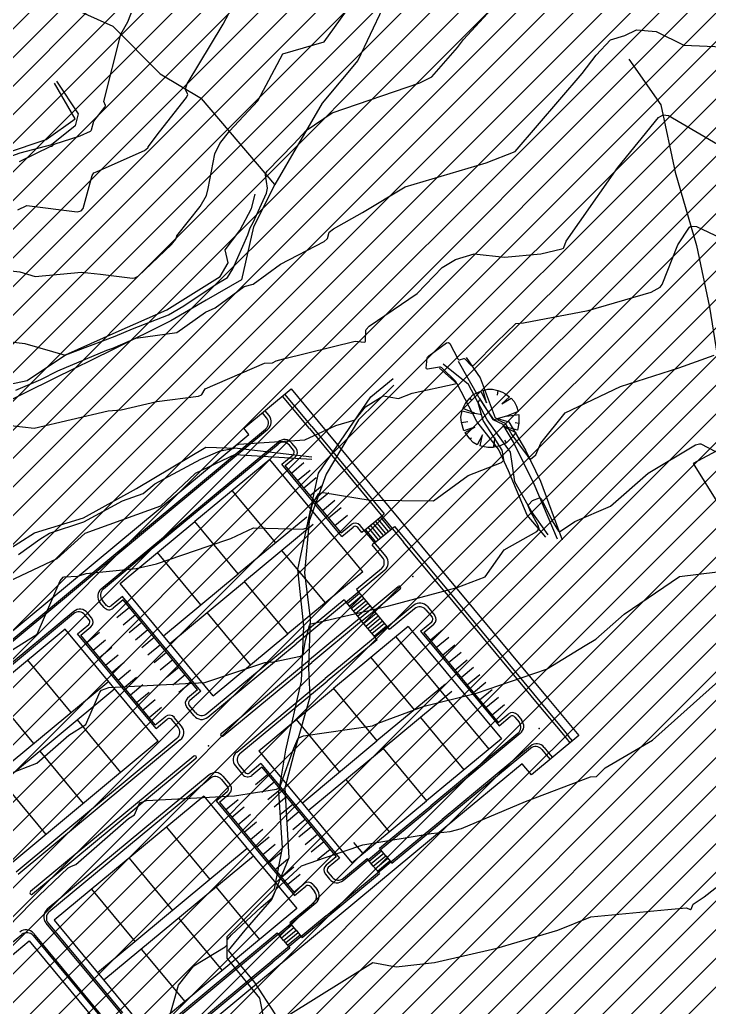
# Model space of a CAD drawing. Extents: x 13365 to 36625, y 86498 to 171760.
# Drawn here: x 16128.3 to 16341.1, y 88612 to 88916.8 of the extents above; entities that cross this region are included whole.
import ezdxf

# ---------------------------------------------------------------- set-up
doc = ezdxf.new("R2010")
doc.units = 0
doc.header["$LTSCALE"] = 5
doc.header["$MEASUREMENT"] = 0
doc.linetypes.add('A_CONTINUOUS_LINE', pattern=[0])
doc.layers.get('0').update_dxf_attribs({"linetype": 'A_CONTINUOUS_LINE'})
for name, color, linetype in [('Commercial', 11, 'Continuous'), ('CONTOUR', 255, 'Continuous'), ('Phase1', 7, 'Continuous'), ('RELIEF', 255, 'A_CONTINUOUS_LINE'), ('Residential', 51, 'Continuous'), ('STREAM & RIVER FRONT', 161, 'A_CONTINUOUS_LINE'), ('TREES & VEGETN', 72, 'A_CONTINUOUS_LINE')]:
    doc.layers.add(name, color=color, linetype=linetype)

# ---------------------------------------------------------------- blocks, each defined once
blk = doc.blocks.new('S076')
at = {"color": 0}
for p, q in [((-0.35, 0.36), (-0.29, 0.41)), ((-0.25, 0.2), (-0.35, 0.36)), ((-0.29, 0.41), (-0.21, 0.45)), ((-0.21, 0.45), (-0.12, 0.48)), ((-0.12, 0.48), (-0.04, 0.28)), ((-0.04, 0.28), (-0.07, 0.49)), ((-0.07, 0.49), (0.08, 0.49)), ((0.07, 0.43), (0.08, 0.49)), ((0.08, 0.49), (0.2, 0.47)), ((0.2, 0.47), (0.13, 0.22)), ((0.13, 0.22), (0.24, 0.44)), ((0.24, 0.44), (0.32, 0.38)), ((0.32, 0.38), (0.35, 0.35)), ((0.35, 0.35), (0.42, 0.28)), ((-0.48, 0.13), (-0.45, 0.21)), ((-0.45, 0.21), (-0.43, 0.25)), ((-0.43, 0.25), (-0.37, 0.33)), ((-0.37, 0.33), (-0.25, 0.2)), ((-0.04, 0.28), (0, 0.14)), ((0.42, 0.28), (0.37, 0.25)), ((0.42, 0.28), (0.47, 0.17)), ((0.47, 0.17), (0.49, 0.07)), ((-0.5, 0.04), (-0.48, 0.13)), ((-0.5, -0.04), (-0.5, 0.04)), ((-0.48, 0.13), (-0.4, 0.12)), ((0.49, 0.07), (0.33, 0.08)), ((0.33, 0.08), (0.5, 0.05)), ((0.5, 0.05), (0.5, -0.04)), ((-0.48, -0.12), (-0.5, -0.04)), ((-0.27, -0.06), (-0.48, -0.12)), ((-0.47, -0.16), (-0.27, -0.06)), ((-0.41, -0.29), (-0.47, -0.16)), ((-0.09, -0.26), (-0.07, -0.14)), ((0.47, -0.17), (0.28, -0.13)), ((0.28, -0.13), (0.45, -0.22)), ((0.48, -0.13), (0.47, -0.17)), ((0.5, -0.04), (0.48, -0.13)), ((-0.35, -0.35), (-0.41, -0.29)), ((-0.35, -0.35), (-0.31, -0.32)), ((-0.09, -0.26), (-0.17, -0.47)), ((-0.13, -0.48), (-0.09, -0.32)), ((-0.09, -0.32), (-0.09, -0.26)), ((0.24, -0.43), (0.15, -0.26)), ((0.15, -0.26), (0.21, -0.45)), ((0.35, -0.35), (0.33, -0.32)), ((0.41, -0.29), (0.35, -0.35)), ((0.45, -0.22), (0.41, -0.29)), ((-0.25, -0.43), (-0.35, -0.35)), ((-0.17, -0.47), (-0.25, -0.43)), ((-0.02, -0.5), (-0.13, -0.48)), ((0.07, -0.49), (-0.02, -0.5)), ((0.07, -0.49), (0.05, -0.38)), ((0.21, -0.45), (0.07, -0.49)), ((0.35, -0.35), (0.24, -0.43))]:
    blk.add_line(p, q, dxfattribs=at)

msp = doc.modelspace()

# ---------------------------------------------------------------- hatches: boundary and pattern name
at = {"layer": 'Commercial', "linetype": 'Continuous'}
h = msp.add_hatch(dxfattribs=at)
h.set_pattern_fill('ANSI31', color=256, scale=50, style=0)
edge = h.paths.add_edge_path()
edge.add_arc((15950.24, 88496.61), 15.56, 174.6777, 264.6777, ccw=False)
edge.add_line((15934.75, 88498.05), (15906.02, 88532.68))
edge.add_line((15906.02, 88532.68), (15899.63, 88540.38))
edge.add_line((15899.63, 88540.38), (15893.25, 88548.08))
edge.add_line((15893.25, 88548.08), (15910.18, 88562.12))
edge.add_line((15910.18, 88562.12), (15916.56, 88554.43))
edge.add_line((15916.56, 88554.43), (15962.74, 88592.74))
edge.add_line((15962.74, 88592.74), (16082.04, 88691.7))
edge.add_line((16082.04, 88691.7), (16199.02, 88788.75))
edge.add_line((16199.02, 88788.75), (16197.43, 88790.67))
edge.add_line((16197.43, 88790.67), (16212.05, 88802.8))
edge.add_line((16212.05, 88802.8), (16220.35, 88792.79))
edge.add_line((16220.35, 88792.79), (16248.76, 88758.55))
edge.add_line((16248.76, 88758.55), (16262.81, 88741.61))
edge.add_line((16262.81, 88741.61), (16291.54, 88706.98))
edge.add_line((16291.54, 88706.98), (16300.8, 88695.82))
edge.add_line((16300.8, 88695.82), (16286.18, 88683.69))
edge.add_line((16286.18, 88683.69), (16283.3, 88687.15))
edge.add_line((16283.3, 88687.15), (16260.21, 88668))
edge.add_line((16260.21, 88668), (16244.43, 88654.91))
edge.add_line((16244.43, 88654.91), (16207.37, 88624.16))
edge.add_line((16207.37, 88624.16), (16155.82, 88581.4))
edge.add_line((16155.82, 88581.4), (16117.83, 88549.88))
edge.add_line((16117.83, 88549.88), (16110.13, 88543.5))
edge.add_line((16110.13, 88543.5), (16047.02, 88491.14))
edge.add_line((16047.02, 88491.14), (16000.84, 88452.83))
edge.add_line((16000.84, 88452.83), (16013.34, 88437.77))
edge.add_line((16013.34, 88437.77), (15992.73, 88428.16))
edge.add_line((15992.73, 88428.16), (15983.91, 88438.79))
edge.add_line((15983.91, 88438.79), (15977.52, 88446.48))
edge.add_line((15977.52, 88446.48), (15948.79, 88481.12))
at = {"layer": 'Residential', "linetype": 'Continuous'}
h = msp.add_hatch(dxfattribs=at)
h.set_pattern_fill('ANSI31', color=256, scale=50, style=0)
h.paths.add_polyline_path([(15494.79, 88343.41), (15503.05, 88354.41), (15508.54, 88365.97), (15518.89, 88373.27), (15533.51, 88383.62), (15558.48, 88393.35), (15577.97, 88397), (15607.07, 88403.29), (15633.43, 88411.09), (15654.74, 88415.7), (15676.1, 88420.04), (15693.91, 88430.32), (15706.96, 88438.23), (15719.63, 88447.71), (15731.89, 88457.2), (15742.58, 88464.71), (15752.47, 88472.22), (15759.59, 88482.5), (15770.27, 88493.96), (15781.01, 88509.86), (15800.74, 88539.42), (15819.59, 88560.76), (15833.33, 88584.79), (15840.8, 88609.85), (15845.3, 88632.32), (15851.48, 88654.79), (15854.3, 88685.13), (15858.23, 88705.92), (15868.1, 88730.61), (15884.93, 88750.05), (15909.11, 88767.38), (15929.62, 88784.71), (15946.97, 88802.57), (15959.58, 88816.75), (15976.31, 88831.6), (15988.68, 88843.96), (15999.3, 88855.15), (16010.44, 88865.27), (16025.64, 88888.55), (16038.81, 88906.77), (16059.07, 88923.97), (16078.48, 88949.09), (16109.59, 88960.28), (16133.23, 88970.22), (16158.29, 88983.66), (16181.47, 88991.65), (16209.45, 88998.03), (16237.42, 89001.23), (16258.26, 89000.15), (16285.47, 89001.69), (16309.96, 89002.78), (16328.69, 89000), (16352.28, 89000.7), (16380.04, 89006.24), (16405.71, 89009.71), (16432.07, 89013.17), (16461.22, 89017.33), (16497.3, 89023.57), (16526.44, 89031.89), (16559.74, 89039.51), (16578.48, 89049.91), (16592.35, 89063.77), (16600.68, 89080.41), (16607.78, 89097.88), (16605.7, 89118.67), (16598.76, 89132.53), (16590.44, 89142.24), (16587.66, 89159.57), (16586.97, 89174.81), (16584.89, 89197.69), (16586.97, 89211.55), (16593.21, 89217.79), (16605.01, 89218.48), (16614.72, 89212.24), (16624.43, 89204.62), (16634.15, 89195.61), (16640.39, 89185.9), (16647.33, 89172.04), (16652.88, 89158.87), (16658.43, 89140.16), (16658.43, 89125.6), (16663.29, 89111.05), (16667.45, 89094.41), (16672.91, 89086.02), (16679.34, 89079.24), (16685.41, 89074.24), (16692.2, 89071.03), (16696.49, 89064.25), (16703.28, 89056.04), (16713.28, 89051.4), (16724.35, 89050.33), (16736.14, 89049.26), (16742.57, 89046.41), (16745.78, 89040.7), (16749, 89032.85), (16755.07, 89026.07), (16761.5, 89021.07), (16772.86, 89016.17), (16781.32, 89014.73), (16791.22, 89015.14), (16798.23, 89016.17), (16803.59, 89016.38), (16811.02, 89014.73), (16820.51, 89012.05), (16828.96, 89008.75), (16838.04, 89005.46), (16842.85, 89003.14), (16850.27, 88999.84), (16855.43, 88996.96), (16862.03, 88993.87), (16865.74, 88989.74), (16869.04, 88985.21), (16867.81, 88980.89), (16865.33, 88976.35), (16861.41, 88972.23), (16857.89, 88968.43), (16853.15, 88964.11), (16847.16, 88958.75), (16840.36, 88952.16), (16834.17, 88945.36), (16828.4, 88937.94), (16823.43, 88931.05), (16818.89, 88924.87), (16814.35, 88918.28), (16808.17, 88911.89), (16800.33, 88904.88), (16793.11, 88899.11), (16787.75, 88893.55), (16782.39, 88887.99), (16779.28, 88882.12), (16777.22, 88876.35), (16777.22, 88869.76), (16776.8, 88862.96), (16776.6, 88856.36), (16774.95, 88849.57), (16772.68, 88844), (16769.79, 88839.47), (16766.08, 88836.38), (16761.95, 88834.53), (16757.42, 88833.08), (16749.79, 88833.08), (16738.24, 88832.88), (16728.08, 88831.98), (16721.27, 88831.15), (16714.47, 88830.12), (16708.49, 88828.68), (16702.71, 88826), (16699.62, 88822.5), (16697.76, 88818.17), (16697.97, 88812.61), (16699, 88805.81), (16699.82, 88800.04), (16700.44, 88795.92), (16700, 88789.22), (16697.94, 88783.45), (16695.05, 88777.68), (16692.37, 88770.67), (16688.66, 88764.08), (16684.95, 88758.52), (16679.79, 88754.6), (16674.22, 88749.45), (16668.45, 88743.48), (16662.26, 88737.3), (16653.96, 88731.41), (16649.63, 88727.7), (16640.14, 88721.73), (16632.1, 88715.96), (16620.75, 88707.72), (16611.47, 88700.51), (16599.51, 88692.27), (16589.55, 88686.14), (16580.47, 88678.73), (16571.6, 88671.1), (16563.56, 88663.48), (16555.52, 88657.5), (16544.79, 88650.91), (16530.15, 88642.46), (16514.39, 88633.52), (16499.54, 88625.9), (16487.17, 88620.34), (16477.48, 88616.83), (16464.48, 88609.42), (16448.6, 88600.35), (16437.17, 88594.29), (16421.5, 88586.46), (16411.8, 88580.9), (16397.99, 88572.86), (16386.23, 88566.27), (16371.17, 88554.94), (16361, 88548.89), (16351.51, 88542.09), (16343.88, 88535.5), (16333.78, 88528.28), (16324.29, 88520.46), (16317.69, 88516.54), (16309.03, 88512.83), (16298.72, 88508.51), (16287.9, 88504.05), (16274.15, 88499.34), (16260.78, 88494.83), (16249.67, 88490.13), (16234.99, 88486.18), (16223.31, 88480.91), (16211.26, 88475.64), (16203.73, 88472.07), (16190.55, 88467.74), (16179.34, 88465.04), (16167.85, 88463.91), (16151.28, 88459.58), (16139.23, 88455.07), (16126.05, 88449.99), (16108.72, 88443.97), (16098.5, 88439.02), (16086.83, 88433.75), (16079.86, 88431.31), (16072.33, 88425.47), (16064.98, 88419.08), (16059.15, 88412.87), (16046.86, 88427.97), (16026.65, 88428.3), (16013.4, 88424), (15997.83, 88418.7), (15985.9, 88411.42), (15973.64, 88402.15), (15960.39, 88394.54), (15935.15, 88389.2), (15913.84, 88379.33), (15896.68, 88369.47), (15881.09, 88362.71), (15865.49, 88361.68), (15843.14, 88364.79), (15821.3, 88366.87), (15808.96, 88367.64), (15797.8, 88368.71), (15784.5, 88370), (15769.49, 88370.86), (15751.25, 88370.64), (15731.73, 88370), (15714.09, 88366.67), (15694.41, 88362.99), (15680.14, 88359.75), (15660.69, 88353.49), (15640.15, 88346.79), (15619.17, 88342.48), (15596.47, 88340.53), (15573.72, 88338.78), (15559.14, 88335.05), (15545.23, 88329.97), (15528.27, 88325.9), (15504.18, 88323.19), (15495.03, 88330.84)])
edge = h.paths.add_edge_path(flags=16)
edge.add_arc((15950.24, 88496.61), 15.56, 174.6777, 264.6777, ccw=False)
edge.add_line((15934.75, 88498.05), (15906.02, 88532.68))
edge.add_line((15906.02, 88532.68), (15899.63, 88540.38))
edge.add_line((15899.63, 88540.38), (15893.25, 88548.08))
edge.add_line((15893.25, 88548.08), (15910.18, 88562.12))
edge.add_line((15910.18, 88562.12), (15916.56, 88554.43))
edge.add_line((15916.56, 88554.43), (15962.74, 88592.74))
edge.add_line((15962.74, 88592.74), (16082.04, 88691.7))
edge.add_line((16082.04, 88691.7), (16199.02, 88788.75))
edge.add_line((16199.02, 88788.75), (16197.43, 88790.67))
edge.add_line((16197.43, 88790.67), (16212.05, 88802.8))
edge.add_line((16212.05, 88802.8), (16220.35, 88792.79))
edge.add_line((16220.35, 88792.79), (16248.76, 88758.55))
edge.add_line((16248.76, 88758.55), (16262.81, 88741.61))
edge.add_line((16262.81, 88741.61), (16291.54, 88706.98))
edge.add_line((16291.54, 88706.98), (16300.8, 88695.82))
edge.add_line((16300.8, 88695.82), (16286.18, 88683.69))
edge.add_line((16286.18, 88683.69), (16283.3, 88687.15))
edge.add_line((16283.3, 88687.15), (16260.21, 88668))
edge.add_line((16260.21, 88668), (16244.43, 88654.91))
edge.add_line((16244.43, 88654.91), (16207.37, 88624.16))
edge.add_line((16207.37, 88624.16), (16155.82, 88581.4))
edge.add_line((16155.82, 88581.4), (16117.83, 88549.88))
edge.add_line((16117.83, 88549.88), (16110.13, 88543.5))
edge.add_line((16110.13, 88543.5), (16047.02, 88491.14))
edge.add_line((16047.02, 88491.14), (16000.84, 88452.83))
edge.add_line((16000.84, 88452.83), (16013.34, 88437.77))
edge.add_line((16013.34, 88437.77), (15992.73, 88428.16))
edge.add_line((15992.73, 88428.16), (15983.91, 88438.79))
edge.add_line((15983.91, 88438.79), (15977.52, 88446.48))
edge.add_line((15977.52, 88446.48), (15948.79, 88481.12))

# ---------------------------------------------------------------- linework, layer by layer
at = {"layer": 'CONTOUR', "color": 252, "linetype": 'A_CONTINUOUS_LINE'}
for points in [[(16101.85, 88820.1), (16129.8, 88816.87), (16142.23, 88813.25), (16142.38, 88813.33), (16142.48, 88813.37), (16157.75, 88819.07), (16163.03, 88821.34), (16174.21, 88825.66), (16178.96, 88828.51), (16188.62, 88834.92), (16192.39, 88837.19), (16194.07, 88839.89), (16198.7, 88850.35), (16199.39, 88852.52), (16200.3, 88854.18), (16204.39, 88863.23), (16204.76, 88864.81), (16204.1, 88868.9), (16204.12, 88869.23), (16204.6, 88870.04), (16212.84, 88878.47), (16216.68, 88882.56), (16224.67, 88888.02), (16251.73, 88897.33), (16255.43, 88899.1), (16263.42, 88908.22), (16265.26, 88910.62), (16287.61, 88934.92)], [(16124.99, 88683.98), (16133.54, 88687.3), (16143.44, 88695.94), (16148.64, 88699.27), (16152.94, 88709.21), (16153.5, 88709.88), (16155.75, 88710.68), (16185.39, 88712.22), (16203.91, 88718.34), (16206.55, 88718.59), (16214.97, 88720.34), (16215.58, 88720.68), (16215.73, 88720.99), (16216.44, 88725.17), (16217.68, 88729.82), (16217.88, 88730.16), (16218.09, 88730.27), (16220.97, 88730.92), (16242.19, 88735.87), (16263.23, 88741.57), (16271.92, 88744.86), (16277.74, 88753.15), (16287.91, 88758.79), (16288.54, 88759.5), (16288.55, 88759.59), (16288.31, 88760.64), (16285.96, 88765), (16285.22, 88766.77), (16285.2, 88766.92), (16285.27, 88767.05), (16286.52, 88768.34), (16288.68, 88769.23), (16288.88, 88769.23), (16289.34, 88768.82), (16292.59, 88762.08), (16294.52, 88758.95), (16294.78, 88758.78), (16295.22, 88758.87), (16299.62, 88761.93), (16310.58, 88766.64), (16322.27, 88776.86), (16336.8, 88785.55), (16338.1, 88785.92), (16338.5, 88785.83), (16343.07, 88783.49)]]:
    msp.add_lwpolyline(points, dxfattribs=at)
at = {"layer": 'CONTOUR', "color": 33, "linetype": 'A_CONTINUOUS_LINE'}
for points in [[(16127.62, 88858.06), (16130.43, 88859.45), (16145.97, 88857.42), (16147.23, 88857.73), (16147.8, 88858.48), (16150.61, 88868.73), (16151.09, 88869.51), (16151.16, 88869.55), (16152.15, 88869.88), (16166.82, 88876.42), (16167.83, 88877.19), (16167.85, 88877.22), (16167.94, 88877.57), (16171.42, 88882.17), (16179.71, 88892.71), (16180.11, 88893.71), (16180.09, 88893.84), (16179.44, 88895.25), (16179.42, 88895.39), (16179.92, 88897.02), (16191.09, 88915.41), (16195.51, 88923.82)], [(16128.2, 88872.96), (16137.9, 88877.77), (16138.25, 88877.73), (16138.28, 88877.73), (16138.29, 88877.75), (16138.35, 88877.98), (16138.36, 88878), (16138.93, 88878.35), (16146.88, 88880.96), (16150.09, 88882.39), (16150.31, 88882.56), (16150.41, 88882.75), (16151.11, 88885.42), (16154.55, 88889.76), (16154.72, 88890.17), (16154.7, 88890.28), (16154.18, 88891.54), (16159.46, 88912.31), (16161.63, 88916.13), (16164.57, 88923.78)], [(16117.9, 88840.13), (16128.28, 88838.93), (16132.98, 88837.56), (16147.34, 88838.83), (16153.22, 88838.21), (16163.03, 88836.99), (16163.81, 88837.08), (16164.79, 88837.65), (16175.12, 88847.44), (16176.39, 88849.06), (16176.69, 88849.61), (16176.75, 88850.08), (16183.91, 88859.13), (16185.95, 88862.49), (16186.41, 88864.72), (16188.44, 88875.35), (16190.06, 88878.53), (16192.96, 88882.35), (16201.8, 88891.73), (16209.44, 88906.26), (16222.19, 88909.97), (16230.48, 88921.35)], [(16127.04, 88802.4), (16134.72, 88805.72), (16140.03, 88808.43), (16155.14, 88814.73), (16157.01, 88815.43), (16164.14, 88818.48), (16176.72, 88820.2), (16185.55, 88826.49), (16188.61, 88827.82), (16197.5, 88834.47), (16200.31, 88835.13), (16208.7, 88841.34), (16222.27, 88848.36), (16223.19, 88849.13), (16223.26, 88849.27), (16223.72, 88851.16), (16225.15, 88852.23), (16234.08, 88857.25), (16247.19, 88865.21), (16272.27, 88872.62), (16281.21, 88876.11), (16301.89, 88900.12), (16306.23, 88905.77), (16310.65, 88910.58), (16315.03, 88911.84), (16318.63, 88913.62), (16324.7, 88913.16), (16333.25, 88908.91), (16354.81, 88907.96)], [(16121.78, 88791.89), (16132.72, 88790.7), (16155.6, 88796.08), (16159.56, 88796.37), (16170.62, 88798.96), (16183.4, 88800.61), (16184.36, 88800.98), (16184.48, 88801.09), (16185.54, 88802.87), (16203.83, 88810.75), (16206.29, 88810.9), (16207.45, 88811.44), (16209.67, 88812.11), (16231.76, 88817.53), (16234.62, 88817.23), (16234.85, 88817.3), (16234.99, 88817.57), (16235.12, 88820.91), (16235.2, 88821.19), (16236.16, 88822.23), (16250.95, 88832.26), (16258.64, 88840.28), (16262.74, 88842.77), (16268.5, 88844.47), (16277.87, 88843.51), (16289.15, 88844.5), (16295.59, 88846.05), (16296.06, 88846.29), (16296.16, 88846.43), (16296.95, 88848.43), (16301.04, 88854.31), (16312.91, 88871.16), (16325.41, 88886.6), (16326.83, 88887.42), (16328.52, 88887.15), (16346.59, 88876.62)], [(16127.85, 88751.69), (16134.48, 88756.42), (16137.48, 88758.29), (16148.09, 88761.8), (16159.96, 88768.24), (16166.39, 88770.55), (16169.97, 88773.51), (16184.18, 88781.1), (16190.13, 88783.74), (16194.14, 88784.41), (16194.44, 88784.53), (16194.49, 88784.59), (16194.97, 88785.38), (16195.84, 88785.75), (16216.27, 88787.06), (16225.88, 88791.55), (16231.82, 88793.33), (16234.98, 88797.28), (16240.39, 88800.71), (16245.17, 88799.82), (16249.38, 88801.51), (16262.71, 88804.37), (16263.01, 88804.54), (16263.03, 88804.56), (16262.85, 88805.09), (16258.56, 88809.28), (16258.12, 88809.55), (16257.8, 88809.58), (16254.15, 88808.87), (16253.82, 88808.97), (16253.71, 88809.25), (16254.06, 88812.35), (16254.14, 88812.61), (16254.54, 88813.04), (16259.98, 88817.02), (16260.59, 88817.14), (16260.99, 88816.86), (16263.48, 88812.15), (16263.84, 88811.84), (16263.96, 88811.83), (16265.34, 88812.19), (16265.46, 88812.19), (16265.67, 88812.07), (16267.56, 88810.05), (16267.79, 88809.95), (16268.55, 88810.26), (16275.4, 88817.22), (16281.39, 88823.05), (16283.78, 88823.26), (16303.68, 88827), (16323.12, 88832.69), (16325.97, 88834.19), (16326.58, 88835.04), (16331.41, 88847.25), (16334.99, 88852.71), (16335.43, 88853.02), (16337.11, 88852.91), (16355.71, 88844.21)], [(16125.03, 88721.66), (16133.63, 88727.16), (16140.76, 88743.61), (16141.68, 88744.72), (16141.99, 88744.83), (16146.14, 88745.04), (16148.73, 88745.9), (16164.24, 88747.37), (16170.47, 88748.81), (16186.45, 88754.31), (16193.43, 88756.65), (16200.37, 88759.93), (16215.68, 88759.51), (16216.87, 88759.92), (16216.96, 88760.05), (16217.37, 88761.97), (16218.64, 88767.21), (16220.49, 88770.45), (16220.71, 88770.65), (16221.89, 88770.84), (16236.41, 88768.53), (16255.99, 88768.32), (16266.66, 88776.09), (16276.94, 88780.14), (16277.62, 88780.75), (16277.66, 88780.99), (16277.15, 88783.92), (16274.46, 88788.18), (16271.35, 88793.05), (16269.77, 88798.5), (16270.2, 88799.5), (16270.28, 88799.56), (16270.35, 88799.52), (16270.76, 88798.81), (16271.95, 88797.12), (16274.44, 88793.49), (16275.88, 88793.23), (16278.07, 88792.22), (16280.14, 88788.62), (16283.04, 88784.78), (16284.68, 88782.62), (16285.59, 88781.13), (16285.72, 88781.05), (16285.9, 88781.1), (16287.59, 88782.48), (16289.09, 88786.1), (16296.57, 88795.43), (16313.67, 88803.59), (16331.74, 88809.29), (16342.58, 88813.22)], [(16120.83, 88633.04), (16131.94, 88644.25), (16143.19, 88655.06), (16144.28, 88655.52), (16145.57, 88656.02), (16161.85, 88670.23), (16163.64, 88671.38), (16165.13, 88674.81), (16165.32, 88675.04), (16167.38, 88675.77), (16194.52, 88677.19), (16207.48, 88679.31), (16208.44, 88679.76), (16208.65, 88680.07), (16210.2, 88684.56), (16212.84, 88692), (16214.08, 88694.86), (16214.24, 88695.06), (16215.82, 88695.74), (16237.16, 88698.84), (16238.89, 88699.71), (16253.14, 88704.94), (16269.24, 88708.9), (16290.82, 88716.33), (16302.84, 88723.62), (16306.13, 88725.56), (16314.87, 88733.34), (16331.91, 88744.89), (16355.35, 88747.82)], [(16173.79, 88606.5), (16177.3, 88618.81), (16181.96, 88624.75), (16191.65, 88630.62), (16192.28, 88631.27), (16192.31, 88631.38), (16192.33, 88632.81), (16193.59, 88634.29), (16202.8, 88642.87), (16206.21, 88645.76), (16207.37, 88648.42), (16215.28, 88655.6), (16222.67, 88658.25), (16234.12, 88662.13), (16255.3, 88665.57), (16261.14, 88666.25), (16264.58, 88667.15), (16284.36, 88675.51), (16304.46, 88683.06), (16306.26, 88683.24), (16308.95, 88685.83), (16323.53, 88694.43), (16345.02, 88713.56)], [(16211.03, 88609.47), (16237.24, 88625.76), (16244.42, 88624.46), (16256.3, 88625.83), (16275.49, 88630.19), (16294.34, 88635.82), (16304.55, 88639.89), (16328.33, 88642.19), (16333.98, 88642.68), (16335.33, 88642.21), (16335.45, 88642.21), (16335.54, 88642.31), (16336.16, 88643.83), (16339.5, 88646.06), (16348.43, 88653.1)]]:
    msp.add_lwpolyline(points, dxfattribs=at)
at = {"layer": 'Phase1'}
for p, q in [((16218.43, 88791.2), (16210.13, 88801.2)), ((16217.66, 88790.56), (16209.36, 88800.57)), ((16204.47, 88793.93), (16203.2, 88795.46)), ((16205.23, 88794.57), (16203.97, 88796.1)), ((16082.93, 88689.84), (16204.15, 88790.43)), ((16083.25, 88689.45), (16204.86, 88790.37)), ((16217.66, 88790.56), (16246.71, 88755.54)), ((16218.43, 88791.2), (16240.77, 88764.26)), ((16153.4, 88741.15), (16208.11, 88786.54)), ((16165.26, 88750.35), (16207.98, 88785.78)), ((16213.55, 88784.55), (16212.27, 88786.09)), ((16212.78, 88783.91), (16211.5, 88785.45)), ((16205.41, 88781.05), (16182.32, 88761.89)), ((16234.14, 88746.41), (16205.41, 88781.05)), ((16209.18, 88779.63), (16212.65, 88782.51)), ((16227.7, 88757.31), (16209.18, 88779.63)), ((16210.21, 88779.18), (16213.28, 88781.74)), ((16212.12, 88776.87), (16215.97, 88780.06)), ((16227.45, 88758.4), (16210.21, 88779.18)), ((16214.04, 88774.56), (16217.89, 88777.76)), ((16215.95, 88772.25), (16219.8, 88775.45)), ((16207.27, 88755.31), (16193.86, 88771.47)), ((16217.87, 88769.95), (16221.72, 88773.14)), ((16219.78, 88767.64), (16223.63, 88770.83)), ((16221.7, 88765.33), (16225.55, 88768.52)), ((16223.61, 88763.02), (16227.46, 88766.21)), ((16159.23, 88742.74), (16182.32, 88761.89)), ((16195.73, 88745.73), (16182.32, 88761.89)), ((16216.89, 88763.29), (16195.73, 88745.73)), ((16225.53, 88760.71), (16229.38, 88763.9)), ((16234.62, 88759.15), (16240, 88763.62)), ((16240.5, 88757.54), (16237.31, 88761.39)), ((16241.27, 88758.18), (16238.08, 88762.03)), ((16241.27, 88758.18), (16238.08, 88762.03)), ((16242.04, 88758.82), (16238.85, 88762.66)), ((16242.81, 88759.46), (16239.62, 88763.3)), ((16240, 88763.62), (16240.77, 88764.26)), ((16218.81, 88760.98), (16197.64, 88743.42)), ((16227.45, 88758.4), (16230.52, 88760.95)), ((16227.7, 88757.31), (16231.16, 88760.19)), ((16233.85, 88758.51), (16232.57, 88760.05)), ((16241.32, 88751.07), (16233.34, 88760.69)), ((16234.62, 88759.15), (16233.85, 88758.51)), ((16238.19, 88755.62), (16235, 88759.47)), ((16238.96, 88756.26), (16235.77, 88760.11)), ((16239.73, 88756.9), (16236.54, 88760.75)), ((16237.81, 88755.31), (16243.2, 88759.77)), ((16243.2, 88759.77), (16243.97, 88760.41)), ((16243.97, 88760.41), (16247.16, 88756.56)), ((16237.81, 88755.31), (16237.04, 88754.67)), ((16259.48, 88740.15), (16246.71, 88755.54)), ((16247.16, 88756.56), (16260.59, 88740.38)), ((16184.18, 88736.16), (16170.77, 88752.32)), ((16222.6, 88736.84), (16209.19, 88753)), ((16240.23, 88750.82), (16237.04, 88754.67)), ((16161.35, 88747.1), (16165.26, 88750.35)), ((16154.11, 88741.09), (16161.42, 88747.15)), ((16234.14, 88746.41), (16211.05, 88727.26)), ((16240.93, 88746.85), (16213.6, 88724.18)), ((16239.9, 88747.3), (16232.21, 88740.91)), ((16172.64, 88726.58), (16195.73, 88745.73)), ((16174.55, 88724.27), (16197.64, 88743.42)), ((16211.05, 88727.26), (16197.64, 88743.42)), ((16187.96, 88708.11), (16159.23, 88742.74)), ((16232.21, 88740.91), (16232.85, 88740.14)), ((16232.85, 88740.14), (16237.32, 88734.76)), ((16237, 88735.14), (16245.08, 88741.84)), ((16237.63, 88734.37), (16245.72, 88741.08)), ((16259.48, 88740.15), (16288.53, 88705.13)), ((16260.57, 88740.4), (16289.3, 88705.77)), ((16154.28, 88735.39), (16153.01, 88736.93)), ((16155.05, 88736.03), (16153.78, 88737.57)), ((16159.93, 88738.77), (16156.46, 88735.9)), ((16160.18, 88737.68), (16157.1, 88735.13)), ((16184.19, 88709.52), (16159.93, 88738.77)), ((16183.16, 88709.97), (16160.18, 88737.68)), ((16228.36, 88737.72), (16212.97, 88724.95)), ((16228.36, 88737.72), (16229, 88736.95)), ((16229, 88736.95), (16233.47, 88731.56)), ((16229.32, 88736.57), (16233.17, 88739.76)), ((16229.96, 88735.8), (16233.8, 88738.99)), ((16230.59, 88735.03), (16234.44, 88738.22)), ((16231.23, 88734.26), (16235.08, 88737.45)), ((16144.93, 88734.13), (16094.91, 88692.63)), ((16162.09, 88735.37), (16158.25, 88732.18)), ((16249.87, 88736.07), (16222.54, 88713.41)), ((16231.87, 88733.49), (16235.72, 88736.68)), ((16232.51, 88732.72), (16236.36, 88735.91)), ((16233.15, 88731.95), (16237, 88735.14)), ((16233.79, 88731.18), (16237.63, 88734.37)), ((16241.78, 88729.37), (16237.32, 88734.76)), ((16250.12, 88734.98), (16242.42, 88728.6)), ((16253.64, 88734.66), (16255.56, 88732.35)), ((16254.09, 88735.68), (16256.32, 88732.99)), ((16144.87, 88733.43), (16095.23, 88692.24)), ((16149.67, 88731.56), (16148.39, 88733.1)), ((16150.44, 88732.2), (16149.16, 88733.74)), ((16164.01, 88733.06), (16160.16, 88729.87)), ((16199.51, 88717.68), (16186.1, 88733.85)), ((16233.15, 88731.95), (16217.75, 88719.18)), ((16233.79, 88731.18), (16218.39, 88718.41)), ((16237.94, 88726.18), (16233.47, 88731.56)), ((16234.42, 88730.41), (16238.27, 88733.6)), ((16235.06, 88729.64), (16238.91, 88732.83)), ((16235.7, 88728.87), (16239.55, 88732.06)), ((16236.34, 88728.1), (16240.19, 88731.29)), ((16251.96, 88728.07), (16255.42, 88730.94)), ((16142.3, 88728.69), (16096.12, 88690.39)), ((16171.03, 88694.06), (16142.3, 88728.69)), ((16146.07, 88727.28), (16149.54, 88730.15)), ((16147.1, 88726.83), (16150.17, 88729.38)), ((16165.93, 88730.75), (16162.08, 88727.56)), ((16167.84, 88728.45), (16163.99, 88725.25)), ((16248.19, 88729.48), (16225.1, 88710.33)), ((16236.98, 88727.33), (16240.83, 88730.52)), ((16237.62, 88726.56), (16241.47, 88729.75)), ((16242.42, 88728.6), (16241.78, 88729.37)), ((16248.19, 88729.48), (16276.92, 88694.85)), ((16251.96, 88728.07), (16276.22, 88698.82)), ((16252.98, 88727.62), (16256.06, 88730.17)), ((16254.9, 88725.31), (16258.75, 88728.5)), ((16170.33, 88698.03), (16146.07, 88727.28)), ((16170.08, 88699.12), (16147.1, 88726.83)), ((16149.01, 88724.52), (16152.86, 88727.71)), ((16150.93, 88722.21), (16154.77, 88725.4)), ((16169.76, 88726.14), (16165.91, 88722.94)), ((16186.03, 88702.61), (16212.97, 88724.95)), ((16187.96, 88708.11), (16211.05, 88727.26)), ((16238.57, 88725.41), (16223.18, 88712.64)), ((16238.57, 88725.41), (16237.94, 88726.18)), ((16244.34, 88726.29), (16273.07, 88691.66)), ((16252.98, 88727.62), (16275.97, 88699.91)), ((16256.81, 88723), (16260.66, 88726.19)), ((16152.84, 88719.9), (16156.69, 88723.09)), ((16171.67, 88723.83), (16167.82, 88720.64)), ((16186.28, 88701.52), (16213.6, 88724.18)), ((16258.73, 88720.69), (16262.58, 88723.88)), ((16144.16, 88702.95), (16130.75, 88719.12)), ((16154.76, 88717.59), (16158.61, 88720.78)), ((16173.59, 88721.52), (16169.74, 88718.33)), ((16175.5, 88719.21), (16171.65, 88716.02)), ((16190.43, 88696.51), (16217.75, 88719.18)), ((16236.64, 88719.91), (16250.05, 88703.74)), ((16260.65, 88718.38), (16264.49, 88721.57)), ((16262.56, 88716.07), (16266.41, 88719.26)), ((16156.67, 88715.28), (16160.52, 88718.47)), ((16158.59, 88712.97), (16162.44, 88716.17)), ((16177.42, 88716.9), (16173.57, 88713.71)), ((16191.07, 88695.74), (16218.39, 88718.41)), ((16264.48, 88713.76), (16268.32, 88716.95)), ((16160.5, 88710.66), (16164.35, 88713.86)), ((16179.33, 88714.59), (16175.49, 88711.4)), ((16195.22, 88690.74), (16222.54, 88713.41)), ((16196.24, 88690.29), (16223.18, 88712.64)), ((16266.39, 88711.45), (16270.24, 88714.64)), ((16155.71, 88712.53), (16109.53, 88674.22)), ((16157.62, 88710.22), (16111.44, 88671.91)), ((16132.62, 88693.38), (16119.21, 88709.54)), ((16162.42, 88708.36), (16166.27, 88711.55)), ((16181.25, 88712.28), (16177.4, 88709.09)), ((16183.16, 88709.97), (16180.09, 88707.42)), ((16184.19, 88709.52), (16180.72, 88706.65)), ((16202.01, 88691.17), (16225.1, 88710.33)), ((16225.1, 88710.33), (16238.5, 88694.17)), ((16259.67, 88711.72), (16238.5, 88694.17)), ((16268.31, 88709.14), (16272.16, 88712.34)), ((16270.22, 88706.83), (16274.07, 88710.03)), ((16164.33, 88706.05), (16168.18, 88709.24)), ((16166.25, 88703.74), (16170.1, 88706.93)), ((16261.59, 88709.41), (16240.42, 88691.86)), ((16272.14, 88704.53), (16275.99, 88707.72)), ((16168.16, 88701.43), (16172.01, 88704.62)), ((16182.06, 88701.91), (16179.82, 88704.6)), ((16182.51, 88702.93), (16180.59, 88705.24)), ((16274.05, 88702.22), (16277.9, 88705.41)), ((16288.53, 88705.13), (16295.55, 88696.66)), ((16289.3, 88705.77), (16296.37, 88697.24)), ((16159.48, 88684.48), (16146.08, 88700.65)), ((16170.08, 88699.12), (16173.16, 88701.67)), ((16170.33, 88698.03), (16173.8, 88700.9)), ((16177.12, 88698.46), (16175.21, 88700.77)), ((16178.21, 88698.72), (16175.97, 88701.41)), ((16213.55, 88700.75), (16226.96, 88684.59)), ((16251.97, 88701.43), (16265.37, 88685.27)), ((16275.97, 88699.91), (16279.05, 88702.46)), ((16276.22, 88698.82), (16279.69, 88701.69)), ((16281.09, 88701.56), (16282.37, 88700.02)), ((16281.86, 88702.2), (16283.14, 88700.66)), ((16176.79, 88694.94), (16127.12, 88653.73)), ((16177.82, 88694.49), (16127.79, 88652.99)), ((16276.92, 88694.85), (16253.83, 88675.69)), ((16282.04, 88696.5), (16255.11, 88674.15)), ((16282.75, 88696.44), (16255.42, 88673.77)), ((16295.55, 88696.66), (16296.91, 88695.03)), ((16296.37, 88697.24), (16297.68, 88695.66)), ((16296.91, 88695.03), (16298.1, 88693.58)), ((16298.88, 88694.22), (16297.68, 88695.66)), ((16171.03, 88694.06), (16124.85, 88655.75)), ((16215.42, 88675.01), (16238.5, 88694.17)), ((16217.33, 88672.7), (16240.42, 88691.86)), ((16240.42, 88691.86), (16253.83, 88675.69)), ((16285.94, 88692.59), (16258.62, 88669.92)), ((16285.87, 88691.88), (16258.94, 88669.54)), ((16289.39, 88691.56), (16290.75, 88689.92)), ((16290.16, 88692.19), (16291.52, 88690.56)), ((16181.97, 88689.49), (16131.55, 88647.67)), ((16182.6, 88688.72), (16132.19, 88646.9)), ((16147.94, 88674.91), (16134.53, 88691.07)), ((16202.01, 88691.17), (16230.74, 88656.54)), ((16290.75, 88689.92), (16291.95, 88688.48)), ((16291.52, 88690.56), (16292.72, 88689.12)), ((16194.83, 88686.52), (16197.06, 88683.82)), ((16195.92, 88686.77), (16197.83, 88684.46)), ((16202.7, 88687.2), (16199.24, 88684.33)), ((16202.96, 88686.11), (16199.88, 88683.56)), ((16202.7, 88687.2), (16226.96, 88657.96)), ((16202.96, 88686.11), (16225.94, 88658.41)), ((16186.75, 88683.72), (16136.73, 88642.22)), ((16187.01, 88682.63), (16137.22, 88641.32)), ((16190.53, 88682.3), (16192.44, 88679.99)), ((16190.98, 88683.32), (16193.21, 88680.63)), ((16204.87, 88683.81), (16201.02, 88680.61)), ((16228.88, 88682.28), (16242.28, 88666.12)), ((16136.39, 88665.33), (16122.99, 88681.49)), ((16206.79, 88681.5), (16202.94, 88678.3)), ((16208.7, 88679.19), (16204.85, 88676)), ((16185.08, 88677.13), (16138.9, 88638.82)), ((16185.08, 88677.13), (16213.81, 88642.49)), ((16188.85, 88675.71), (16192.31, 88678.58)), ((16189.87, 88675.26), (16192.95, 88677.81)), ((16191.79, 88672.95), (16195.64, 88676.14)), ((16210.62, 88676.88), (16206.77, 88673.69)), ((16188.85, 88675.71), (16213.11, 88646.46)), ((16189.87, 88675.26), (16212.86, 88647.55)), ((16193.7, 88670.64), (16197.55, 88673.84)), ((16212.53, 88674.57), (16208.69, 88671.38)), ((16238.05, 88662.61), (16253.83, 88675.69)), ((16239.33, 88661.07), (16255.11, 88674.15)), ((16239.65, 88660.68), (16255.42, 88673.77)), ((16195.62, 88668.33), (16199.47, 88671.53)), ((16214.45, 88672.26), (16210.6, 88669.07)), ((16216.36, 88669.95), (16212.52, 88666.76)), ((16242.84, 88656.83), (16258.62, 88669.92)), ((16173.53, 88667.55), (16186.94, 88651.39)), ((16197.53, 88666.02), (16201.38, 88669.22)), ((16199.45, 88663.72), (16203.3, 88666.91)), ((16218.28, 88667.64), (16214.43, 88664.45)), ((16243.16, 88656.45), (16258.94, 88669.54)), ((16201.36, 88661.41), (16205.21, 88664.6)), ((16220.2, 88665.33), (16216.35, 88662.14)), ((16198.48, 88660.97), (16152.3, 88622.66)), ((16203.28, 88659.1), (16207.13, 88662.29)), ((16222.11, 88663.03), (16218.26, 88659.83)), ((16230.74, 88656.54), (16238.05, 88662.61)), ((16231.33, 88662.88), (16234.2, 88659.41)), ((16239.65, 88660.68), (16239.33, 88661.07)), ((16200.4, 88658.66), (16154.22, 88620.35)), ((16161.99, 88657.97), (16175.39, 88641.81)), ((16205.2, 88656.79), (16209.04, 88659.98)), ((16224.03, 88660.72), (16220.18, 88657.52)), ((16225.94, 88658.41), (16222.86, 88655.85)), ((16226.96, 88657.96), (16223.5, 88655.08)), ((16228.1, 88651.1), (16239.65, 88660.68)), ((16228.17, 88651.81), (16235.48, 88657.87)), ((16235.8, 88657.49), (16235.48, 88657.87)), ((16236.12, 88657.1), (16239.97, 88660.3)), ((16236.76, 88656.33), (16240.6, 88659.53)), ((16237.39, 88655.56), (16241.24, 88658.76)), ((16238.03, 88654.8), (16241.88, 88657.99)), ((16241.24, 88658.76), (16239.65, 88660.68)), ((16241.24, 88658.76), (16242.84, 88656.83)), ((16207.11, 88654.48), (16210.96, 88657.67)), ((16209.03, 88652.17), (16212.87, 88655.36)), ((16231.29, 88647.26), (16242.84, 88656.83)), ((16237.39, 88655.56), (16235.8, 88657.49)), ((16237.39, 88655.56), (16238.99, 88653.64)), ((16238.67, 88654.03), (16242.52, 88657.22)), ((16242.84, 88656.83), (16243.16, 88656.45)), ((16210.94, 88649.86), (16214.79, 88653.05)), ((16222.6, 88653.04), (16223.88, 88651.5)), ((16223.37, 88653.68), (16224.65, 88652.14)), ((16232, 88647.19), (16239.31, 88653.26)), ((16238.99, 88653.64), (16239.31, 88653.26)), ((16188.85, 88649.08), (16202.26, 88632.92)), ((16212.86, 88647.55), (16215.94, 88650.11)), ((16213.11, 88646.46), (16216.57, 88649.34)), ((16217.98, 88649.21), (16219.26, 88647.67)), ((16218.75, 88649.84), (16220.03, 88648.31)), ((16150.44, 88648.4), (16163.85, 88632.23)), ((16222.76, 88639.53), (16232, 88647.19)), ((16222.83, 88640.23), (16231.29, 88647.26)), ((16213.81, 88642.49), (16167.63, 88604.19)), ((16219.64, 88644.08), (16169.61, 88602.58)), ((16218.93, 88644.15), (16211.62, 88638.08)), ((16177.31, 88639.5), (16190.72, 88623.34)), ((16222.83, 88640.23), (16206.08, 88626.34)), ((16222.76, 88639.53), (16215.45, 88633.46)), ((16136.33, 88637.99), (16165.38, 88602.97)), ((16137.04, 88637.93), (16160.02, 88610.22)), ((16138.9, 88638.82), (16167.63, 88604.19)), ((16212.26, 88637.31), (16208.41, 88634.12)), ((16212.9, 88636.54), (16209.05, 88633.35)), ((16211.94, 88637.7), (16211.62, 88638.08)), ((16213.54, 88635.77), (16211.94, 88637.7)), ((16125.44, 88631.55), (16128.9, 88634.42)), ((16132.42, 88634.1), (16155.4, 88606.39)), ((16132.49, 88634.8), (16161.54, 88599.78)), ((16207.77, 88634.89), (16169.29, 88602.97)), ((16208.09, 88634.5), (16207.77, 88634.89)), ((16209.69, 88632.58), (16208.09, 88634.5)), ((16209.69, 88632.58), (16213.54, 88635.77)), ((16214.17, 88635), (16210.33, 88631.81)), ((16214.81, 88634.23), (16210.96, 88631.04)), ((16213.54, 88635.77), (16215.13, 88633.85)), ((16215.13, 88633.85), (16215.45, 88633.46)), ((16082.71, 88592.21), (16131.2, 88632.44)), ((16131.2, 88632.44), (16159.93, 88597.8)), ((16211.6, 88630.27), (16206.4, 88625.95)), ((16209.69, 88632.58), (16211.28, 88630.66)), ((16211.28, 88630.66), (16211.6, 88630.27)), ((16165.76, 88629.93), (16179.17, 88613.76)), ((16153.73, 88582.91), (16206.08, 88626.34)), ((16154.05, 88582.53), (16206.4, 88625.95))]:
    msp.add_line(p, q, dxfattribs=at)
msp.add_lwpolyline([(16082.04, 88691.7), (16199.02, 88788.75), (16197.43, 88790.67), (16212.05, 88802.8), (16220.35, 88792.79), (16248.76, 88758.55), (16262.81, 88741.61), (16291.54, 88706.98), (16300.8, 88695.82), (16286.18, 88683.69), (16283.3, 88687.15), (16260.21, 88668), (16244.43, 88654.91), (16207.37, 88624.16), (16155.82, 88581.4), (16117.83, 88549.88)], dxfattribs=at)
for centre, radius, start, end in [((16202.54, 88792.34), 2.5, 310.1187, 39.6777), ((16202.92, 88792.66), 3, 310.1629, 39.6777), ((16209.58, 88783.86), 2.5, 39.6777, 129.6777), ((16209.96, 88784.18), 3, 39.6777, 129.6777), ((16212.01, 88783.27), 1, 309.6777, 39.6777), ((16212.01, 88783.27), 2, 309.6777, 39.6777), ((16231.8, 88759.42), 2, 39.6777, 129.6777), ((16231.8, 88759.42), 1, 39.6777, 129.6777), ((16238.31, 88749.22), 2.5, 309.6777, 39.6777), ((16239.01, 88749.16), 3, 309.6777, 39.6777), ((16155.32, 88738.84), 3, 129.6777, 219.6777), ((16155.7, 88739.16), 2.5, 129.6777, 219.6777), ((16245.4, 88741.46), 0.5, 39.6777, 129.6777), ((16245.4, 88741.46), 0.5, 309.6777, 39.6777), ((16146.47, 88731.5), 2.5, 39.6777, 129.6777), ((16146.85, 88731.82), 3, 39.6777, 129.6777), ((16155.82, 88736.67), 2, 219.6777, 309.6777), ((16155.82, 88736.67), 1, 219.6777, 309.6777), ((16251.78, 88733.76), 3, 39.6777, 129.6777), ((16251.72, 88733.06), 2.5, 39.6777, 129.6777), ((16148.9, 88730.92), 1, 309.6777, 39.6777), ((16148.9, 88730.92), 2, 309.6777, 39.6777), ((16254.79, 88731.71), 1, 309.6777, 39.6777), ((16254.79, 88731.71), 2, 309.6777, 39.6777), ((16181.36, 88705.88), 2, 129.6777, 219.6777), ((16181.36, 88705.88), 1, 129.6777, 219.6777), ((16174.44, 88700.13), 2, 39.6777, 129.6777), ((16174.44, 88700.13), 1, 39.6777, 129.6777), ((16184.37, 88703.83), 3, 219.6777, 309.6777), ((16184.43, 88704.53), 2.5, 219.6777, 309.6777), ((16280.32, 88700.92), 2, 39.6777, 129.6777), ((16280.32, 88700.92), 1, 39.6777, 129.6777), ((16280.83, 88698.74), 3, 309.6777, 39.6777), ((16175.2, 88696.87), 2.5, 309.6777, 39.6777), ((16175.9, 88696.8), 3, 309.6777, 39.6777), ((16280.45, 88698.43), 2.5, 309.6777, 39.6777), ((16190.75, 88696.13), 0.5, 129.6777, 219.6777), ((16190.75, 88696.13), 0.5, 219.6777, 309.6777), ((16287.47, 88689.96), 2.5, 39.6777, 129.6777), ((16287.85, 88690.28), 3, 39.6777, 129.6777), ((16182.29, 88689.11), 0.5, 39.6777, 129.6777), ((16182.29, 88689.11), 0.5, 309.6777, 39.6777), ((16197.14, 88688.43), 3, 129.6777, 219.6777), ((16197.84, 88688.37), 2.5, 129.6777, 219.6777), ((16188.67, 88681.41), 3, 39.6777, 129.6777), ((16188.6, 88680.71), 2.5, 39.6777, 129.6777), ((16198.6, 88685.1), 2, 219.6777, 309.6777), ((16198.6, 88685.1), 1, 219.6777, 309.6777), ((16191.67, 88679.35), 1, 309.6777, 39.6777), ((16191.67, 88679.35), 2, 309.6777, 39.6777), ((16224.14, 88654.31), 2, 129.6777, 219.6777), ((16224.14, 88654.31), 1, 129.6777, 219.6777), ((16226.57, 88653.73), 2.5, 219.6777, 309.6777), ((16217.21, 88648.57), 2, 39.6777, 129.6777), ((16217.21, 88648.57), 1, 39.6777, 129.6777), ((16226.19, 88653.41), 3, 219.6777, 309.6777), ((16131.87, 88647.29), 0.5, 129.6777, 219.6777), ((16131.87, 88647.29), 0.5, 219.6777, 309.6777), ((16217.34, 88646.07), 2.5, 309.6777, 39.6777), ((16217.72, 88646.39), 3, 309.6777, 39.6777), ((16138.64, 88639.91), 3, 129.6777, 219.6777), ((16138.96, 88639.52), 2.5, 129.6777, 219.6777), ((16130.18, 88632.89), 3, 39.6777, 129.6777), ((16130.5, 88632.5), 2.5, 39.6777, 129.6777)]:
    msp.add_arc(centre, radius, start, end, dxfattribs=at)
for p in [(16249.63, 88744.97), (16288.58, 88698.02), (16186.52, 88692.62), (16186.52, 88692.62)]:
    msp.add_point(p, dxfattribs=at)
at = {"layer": 'RELIEF'}
for p, q in [((16270.12, 88800.02), (16263.7, 88811.3)), ((16185.7, 88784.81), (16195.44, 88784.5)), ((16195.44, 88784.5), (16218.43, 88781.9)), ((16194.8, 88782.61), (16218.46, 88781.14))]:
    msp.add_line(p, q, dxfattribs=at)
for points in [[(16069.13, 88862.45), (16081.34, 88865.64), (16093.56, 88868.82), (16109.03, 88870.13), (16123.9, 88875.53), (16136.43, 88879.75), (16145.38, 88886.19), (16139.02, 88897.16)], [(16139.57, 88897.79), (16146.25, 88887.69), (16145.4, 88884.06), (16138.07, 88878.19)], [(16138.07, 88878.19), (16128.29, 88875.54), (16115.93, 88871.17), (16103.57, 88866.79), (16087.72, 88865.02), (16069.54, 88861.47)], [(16111.88, 88801.54), (16130.59, 88805.41), (16142.39, 88813.36), (16158, 88820.3), (16173.62, 88827.23), (16190.15, 88837.54), (16192.6, 88841.74), (16191.62, 88845.72), (16196.22, 88851.68), (16199.84, 88858.55), (16200.91, 88862.94)], [(16291.37, 88757.78), (16286.16, 88765.22), (16281.12, 88774.19), (16279.74, 88783.33), (16272.51, 88793.24), (16266.82, 88804.17), (16258.96, 88810.43)], [(16266.04, 88812.48), (16270.37, 88806.24), (16275.06, 88793.92), (16279.18, 88792.63), (16284.35, 88783.88), (16288.96, 88774.36), (16295.73, 88756.24)], [(16290.6, 88757.07), (16284.87, 88763.84), (16279.13, 88777.55), (16275.99, 88784.19), (16269.33, 88792.73), (16263.23, 88804.38), (16257.83, 88809.25)], [(16123.86, 88559.36), (16139.62, 88568.23), (16156.49, 88576.02), (16168.65, 88581.31), (16185.74, 88587.34), (16205.77, 88597.95), (16202.35, 88614.83), (16192.32, 88627.16), (16192.25, 88633.79), (16206.85, 88648.49), (16209.41, 88661.18), (16208.21, 88678.41), (16210.37, 88691.32), (16215.24, 88712.68), (16215.95, 88729.58), (16214.13, 88747.11), (16217.31, 88761.97), (16220.5, 88776.83), (16228.59, 88788.62), (16236.68, 88800.42), (16243.54, 88806.07)], [(16243.74, 88804), (16232.82, 88793.27), (16222.81, 88776.55), (16217.63, 88761.98), (16216.19, 88746.1), (16217.95, 88731.95), (16217.37, 88716.7), (16217.79, 88707.69), (16213.42, 88692.16), (16210.07, 88679.63), (16211.33, 88658.1), (16206.11, 88645.32), (16197.71, 88635.81), (16192.59, 88629.53), (16200.76, 88619.68), (16207, 88609.94), (16208.87, 88598.84)], [(16270.12, 88800.02), (16274.3, 88793.4), (16277.37, 88791.96)], [(16294.26, 88756.4), (16287.1, 88773.46), (16280.67, 88786.42), (16277.37, 88791.96)], [(16007.11, 88650.14), (16021.37, 88661.4), (16033.09, 88671.07), (16049.31, 88684.75), (16066.68, 88697.69), (16081.26, 88711.23), (16092.07, 88721.99), (16108, 88737.93), (16123.1, 88752.21), (16132.78, 88758.36), (16147.99, 88763.07), (16164.34, 88772.05), (16185.7, 88784.81)], [(16194.8, 88782.61), (16182.37, 88776.71), (16171.74, 88766.65), (16148.39, 88758.15), (16139.76, 88750.38), (16124.91, 88743.36), (16114.87, 88735.84), (16099.6, 88721.44), (16088.78, 88710.48), (16070.65, 88694.23)]]:
    msp.add_lwpolyline(points, dxfattribs=at)
at = {"layer": 'STREAM & RIVER FRONT', "linetype": 'Continuous'}
msp.add_line((16232.65, 88904.14), (16221.57, 88890.96), dxfattribs=at)
for points in [[(16546.14, 89039.66), (16525.11, 89036.8), (16505.01, 89031.78), (16484.91, 89026.75), (16460.39, 89023.39), (16440.13, 89019.46), (16419.88, 89015.54), (16399.63, 89011.61), (16382.47, 89006.18), (16365.32, 89000.75), (16348.17, 88995.33), (16335.51, 88992.49), (16318.46, 88990.93), (16305.35, 88987.17), (16292.25, 88983.42), (16276.53, 88974.94), (16262.5, 88961.47), (16251.39, 88943.18), (16245.82, 88931.69), (16240.26, 88920.2), (16232.65, 88904.14)], [(16083.77, 88971.77), (16098.01, 88965.82), (16112.86, 88962.16), (16117.71, 88942.27), (16129.11, 88932.3), (16143.41, 88920.85), (16157.02, 88914.78), (16171.64, 88900.03), (16184.38, 88892.42)], [(16316.32, 88904.58), (16326.18, 88890.5), (16330.54, 88869.67), (16337.18, 88847.06), (16341.17, 88828.04), (16344.62, 88806.13), (16351.88, 88788.19), (16336.12, 88779.79), (16344.51, 88766.45), (16352.91, 88753.1), (16359.92, 88737.94), (16366.3, 88725.18), (16372.67, 88712.42), (16375.74, 88700.11), (16378.81, 88687.8), (16390.14, 88671.73), (16391.76, 88659.09), (16393.38, 88646.45), (16398.35, 88629.45), (16403.32, 88612.44), (16414.03, 88599.99), (16424.75, 88587.54)], [(16206.97, 88865.88), (16195.68, 88879.15), (16184.38, 88892.42)], [(16221.57, 88890.96), (16214.27, 88878.42), (16206.97, 88865.88)], [(16206.97, 88865.88), (16200.44, 88852.8), (16196.75, 88836.52), (16185.83, 88830.16), (16174.91, 88823.79), (16156.9, 88814.92), (16138.89, 88806.04), (16120.89, 88797.17)]]:
    msp.add_lwpolyline(points, dxfattribs=at)

# ---------------------------------------------------------------- block references
at = {"layer": 'TREES & VEGETN', "xscale": 18, "yscale": 18, "zscale": 18, "rotation": 270}
msp.add_blockref('S076', (16273.46, 88793.7), dxfattribs=at)

doc.saveas('drawing.dxf')
